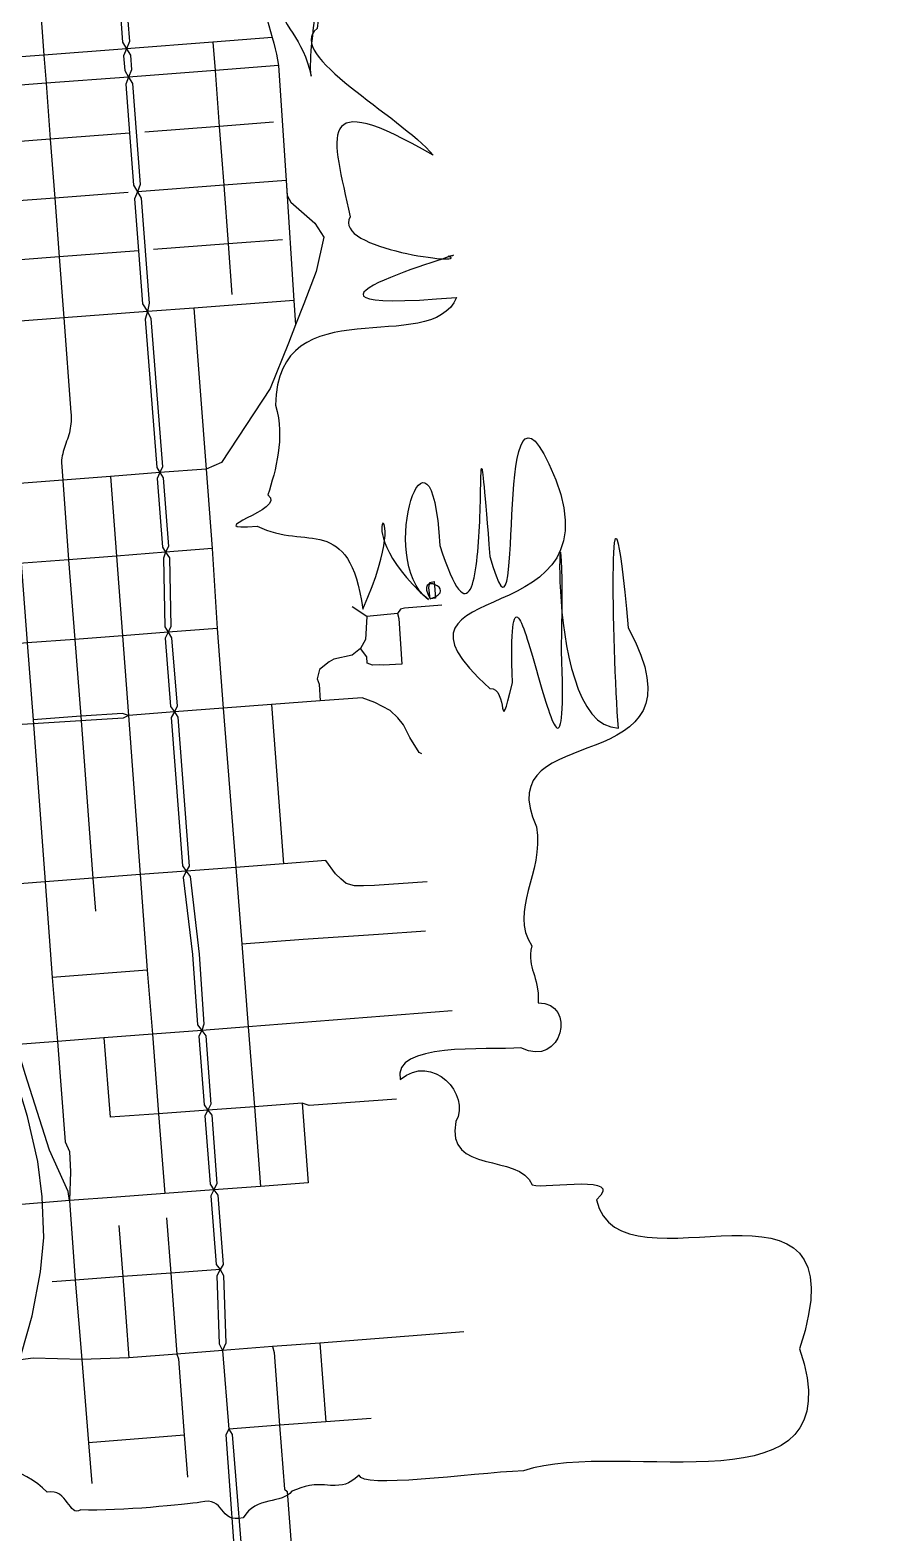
# Model space of a CAD drawing. Extents: x 0 to 264, y 89 to 356.
# Drawn here: x 205.67 to 233.04, y 171.61 to 220.78 of the extents above; entities that cross this region are included whole.
import ezdxf

# ---------------------------------------------------------------- set-up
doc = ezdxf.new("R2010")
doc.units = 0
doc.layers.get('0').update_dxf_attribs({"linetype": 'CONTINUOUS'})

msp = doc.modelspace()

# ---------------------------------------------------------------- linework, layer by layer
at = {"color": 4}
for points in [[(208.023133, 230.779506), (211.086787, 230.997785), (211.458308, 230.987879), (211.538783, 230.833538), (211.719583, 229.906395), (212.085589, 225.170354), (212.250954, 224.729381), (213.09652, 222.32276), (213.592613, 220.53572), (213.64553, 220.356024), (213.692935, 220.174123), (213.733724, 219.991119), (213.769002, 219.80591), (213.797665, 219.620702), (214.045713, 215.864722), (214.304784, 211.930147), (214.357701, 211.135296), (214.122881, 210.542189), (213.529774, 209.052803), (211.929046, 206.630764), (211.427438, 206.420201)], [(208.281103, 227.205424), (208.203933, 226.940841), (208.423315, 224.049167), (208.520329, 223.893724), (208.672464, 223.711824), (208.784912, 222.220234), (208.690103, 221.987621), (208.81909, 221.772647), (208.922716, 220.405633), (208.827909, 220.173022), (208.95579, 219.958048), (208.992171, 219.479591), (208.897361, 219.246981), (209.026345, 219.032006), (209.275494, 215.725815), (209.181787, 215.493202), (209.309671, 215.278231), (209.568742, 211.847467), (209.51803, 211.577369)], [(208.520329, 223.893724), (208.449774, 223.695285), (208.562222, 222.202595), (208.690103, 221.987621), (208.596397, 221.755008), (208.698922, 220.387994), (208.827909, 220.173022), (208.733099, 219.940409), (208.769478, 219.461952), (208.897361, 219.246981), (208.803655, 219.014367), (208.924923, 217.409228)], [(205.989149, 221.781466), (206.125851, 219.966867), (206.195303, 219.040826), (206.33421, 217.211893), (206.47973, 215.28705), (206.625252, 213.364411), (206.775183, 211.371217), (207.01, 208.268976), (207.014403, 208.195113), (207.015532, 208.12125), (207.015532, 208.047387), (207.01223, 207.973524), (207.005626, 207.89966), (206.997921, 207.826901), (206.986886, 207.754141), (206.97365, 207.681381), (206.957112, 207.608619), (206.938372, 207.538063), (206.917431, 207.466407), (206.894289, 207.396952), (206.868945, 207.3275), (206.841372, 207.261356), (206.817129, 207.195208), (206.793987, 207.12796), (206.774147, 207.059609), (206.755407, 206.991258), (206.73997, 206.921806), (206.726734, 206.85125), (206.715699, 206.781798), (206.705764, 206.710139), (206.700261, 206.639583), (206.743258, 206.055296)], [(211.652335, 220.387994), (208.827909, 220.173022)], [(213.592613, 220.53572), (211.652335, 220.387994)], [(211.652335, 220.387994), (211.721787, 219.461952), (211.860694, 217.631919), (212.006214, 215.70928), (212.150633, 213.785537), (212.275208, 212.135201)], [(206.125851, 219.966867), (203.443637, 219.762917)], [(208.827909, 220.173022), (206.125851, 219.966867)], [(211.721787, 219.461952), (208.897361, 219.246981)], [(213.797665, 219.620702), (211.721787, 219.461952)], [(206.195303, 219.040826), (203.514192, 218.836875)], [(208.897361, 219.246981), (206.195303, 219.040826)], [(208.924923, 217.409228), (206.33421, 217.211893), (203.651996, 217.006842), (201.376579, 216.833758), (198.864141, 216.641937)], [(208.924923, 217.409228), (209.052803, 215.70928), (209.181787, 215.493202), (209.086978, 215.261692), (209.214861, 213.561744)], [(213.635607, 217.767518), (211.860694, 217.631919), (209.421016, 217.44671)], [(214.045713, 215.864722), (212.006214, 215.70928), (209.181787, 215.493202)], [(214.045713, 215.864722), (214.077683, 215.375244), (214.205563, 215.153655), (214.991597, 214.463534), (215.283742, 214.002716), (215.034591, 212.885954), (214.632204, 211.829828), (214.357701, 211.135296)], [(208.880826, 215.471155), (206.47973, 215.288151), (203.797518, 215.083099), (201.522101, 214.910018), (200.402032, 214.824028), (200.179339, 214.758984)], [(213.926649, 213.920036), (212.150633, 213.785537), (209.712058, 213.599228)], [(209.214861, 213.561744), (206.625252, 213.364411), (203.943037, 213.16046), (201.917873, 213.005018)], [(209.214861, 213.561744), (209.346049, 211.830928), (209.51803, 211.577369), (209.619452, 211.343655), (210.001996, 206.487449), (209.918213, 206.30224)], [(214.304784, 211.930147), (211.028359, 211.688717)], [(211.028359, 211.688717), (209.51803, 211.577369), (206.775183, 211.371217), (203.763341, 211.144115)], [(209.51803, 211.577369), (209.437551, 211.326016), (209.820095, 206.474218), (209.918213, 206.30224), (210.021839, 206.13026), (210.199331, 203.884609), (210.101214, 203.700504)], [(211.028359, 211.688717), (211.427438, 206.420201), (211.624774, 203.820669), (211.794547, 201.204601), (211.989678, 198.59625), (212.404192, 193.386162), (212.594912, 190.889159), (212.802171, 188.169463), (213.008326, 185.556703), (213.213377, 182.947248)], [(211.427438, 206.420201), (209.918213, 206.30224), (208.302047, 206.176564), (206.743213, 206.055296), (205.186579, 205.934028), (204.04777, 205.845833), (202.93652, 205.758742), (202.038037, 205.689287), (200.457153, 205.571327), (198.885088, 205.455574), (197.330658, 205.339817), (195.766312, 205.224064), (194.203063, 205.105), (191.079879, 204.866875), (189.522145, 204.748915), (187.964408, 204.630954), (186.398958, 204.511893), (184.84894, 204.381806), (184.36277, 204.341016)], [(206.743213, 206.055296), (206.935033, 203.450252), (207.13678, 200.848516), (207.329704, 198.339383), (207.723272, 193.030077), (207.811466, 191.959619)], [(208.302047, 206.176564), (208.494974, 203.573724), (208.696718, 200.967577), (208.894053, 198.361433), (209.277701, 193.149141), (209.507006, 190.029262), (209.675676, 187.930234), (209.876319, 185.322986), (210.076963, 182.717942)], [(209.918213, 206.30224), (209.832222, 206.11152), (210.008611, 203.86697), (210.101214, 203.700504), (210.233506, 203.510885), (210.276502, 201.269645), (210.188308, 201.081129)], [(205.186579, 205.934028), (205.579046, 200.729452), (205.773074, 198.211502), (206.166641, 192.912119), (206.399254, 189.782317), (206.573436, 187.694313), (206.817076, 184.405764), (206.957083, 184.091572), (206.990157, 183.42901), (206.960391, 182.483125), (207.152215, 179.883593), (207.363881, 177.284064), (207.585468, 174.56106), (207.693506, 173.227119)], [(211.624774, 203.820669), (210.101214, 203.700504), (208.494974, 203.573724), (206.935033, 203.450252), (204.268256, 203.252917), (203.248506, 203.177953), (202.227657, 203.102986), (200.640157, 202.981718), (199.080216, 202.862657), (197.520278, 202.743593), (195.957032, 202.623428), (194.39599, 202.504367), (191.281623, 202.266242)], [(210.101214, 203.700504), (210.040581, 203.502065), (210.082474, 201.259722), (210.188308, 201.081129)], [(219.143351, 201.967482), (217.917449, 201.868264), (217.791769, 201.831883), (217.68704, 201.695183), (216.692647, 201.598169), (216.63973, 200.845208), (216.485391, 200.547551), (216.203169, 200.332577), (215.610062, 200.204697), (215.452412, 200.108786), (215.137117, 199.86625), (215.061049, 199.558673), (215.123889, 199.384488), (215.164678, 198.835478)], [(216.692647, 201.598169), (216.204269, 201.913465)], [(217.68704, 201.695183), (217.733341, 201.52651), (217.829254, 200.034923), (217.22402, 199.998542), (217.113776, 200.017281), (216.869035, 200.001844), (216.700365, 200.066887), (216.682726, 200.278554), (216.485391, 200.547546)], [(211.794547, 201.204601), (210.188308, 201.081129), (208.696718, 200.967577), (207.13678, 200.848516), (205.579046, 200.729452), (204.973812, 200.683151)], [(210.188308, 201.081129), (210.092394, 200.890409), (210.27099, 198.654678), (210.394463, 198.476085), (210.505808, 198.301901), (210.876224, 193.432467), (210.783619, 193.26269)], [(210.188308, 201.081129), (210.301857, 200.902536), (210.487065, 198.665702), (210.394463, 198.476085)], [(216.535, 198.939105), (215.164678, 198.835478), (213.57277, 198.716415), (211.989678, 198.59625), (210.394463, 198.476085), (208.894053, 198.361433), (208.701129, 198.419861), (207.329704, 198.339383), (205.773074, 198.211502)], [(213.57277, 198.716415), (213.964131, 193.505226)], [(218.484097, 197.099149), (218.400311, 197.147657), (218.097145, 197.636034), (217.889887, 198.046137), (217.704678, 198.277647), (217.451119, 198.517978), (216.94841, 198.778151), (216.535, 198.939105)], [(208.894053, 198.361433), (208.719869, 198.269931), (202.62784, 197.885183), (201.032621, 197.762814), (199.478194, 197.644853), (197.912742, 197.524689), (196.353907, 197.405625), (194.792865, 197.286564), (193.232924, 197.1675), (191.679601, 197.048439), (190.115252, 196.928272), (188.550903, 196.80921), (186.986553, 196.690147), (185.432127, 196.572189), (183.879905, 196.456433)], [(210.394463, 198.476085), (210.291937, 198.286466), (210.653534, 193.434671), (210.783619, 193.26269), (210.907091, 193.084097), (211.198133, 190.552917), (211.36019, 188.255453), (211.291839, 188.053706)], [(215.348783, 193.609956), (213.964131, 193.505226), (212.404192, 193.386162), (210.783619, 193.26269), (209.277701, 193.149141), (207.723272, 193.030077), (206.166641, 192.912119), (204.616623, 192.794159), (203.0192, 192.672891), (201.429496, 192.551623), (200.571806, 192.486579), (199.789079, 193.482076)], [(210.783619, 193.26269), (210.679992, 193.058742), (210.986466, 190.533074), (211.149627, 188.240018), (211.291839, 188.053706), (211.416415, 187.880625), (211.587292, 185.637178), (211.489174, 185.443151)], [(218.665998, 192.919835), (216.934079, 192.791952), (216.573585, 192.779817), (216.289159, 192.787521), (216.016857, 192.863589), (215.833853, 193.011315), (215.660772, 193.177781), (215.348783, 193.609934)], [(212.594912, 190.889159), (214.602438, 191.042397), (217.071883, 191.203351), (218.607569, 191.309185)], [(197.038516, 162.785998), (199.848611, 166.25204), (201.436111, 168.745738), (202.19348, 170.193231), (202.645478, 171.157855), (202.96849, 171.847978), (203.755625, 173.681319), (204.853644, 176.152968), (205.392734, 177.478092), (205.74, 178.718326), (206.017811, 180.151484), (206.124748, 181.273758), (206.066319, 182.60329), (205.929617, 183.76856), (205.592274, 185.238099), (204.935226, 187.398863), (204.731276, 188.661147), (204.516301, 190.506615)], [(206.960391, 182.483125), (206.919601, 182.78519), (206.305548, 184.132361), (205.514002, 186.633776), (205.124843, 187.955592), (204.516301, 190.506615)], [(209.507006, 190.029262), (206.399254, 189.782317)], [(219.479591, 188.694218), (212.802171, 188.169463), (211.291839, 188.053706), (209.675676, 187.930234), (208.081561, 187.808966), (206.573436, 187.694313), (204.992551, 187.574149), (203.405051, 187.452883)], [(211.291839, 188.053706), (211.193724, 187.867397), (211.364601, 185.615131), (211.489174, 185.443151), (211.61375, 185.277785), (211.783524, 183.040954), (211.687613, 182.835903)], [(208.081561, 187.808966), (208.289923, 185.213845)], [(217.653966, 185.809159), (214.798673, 185.595285), (214.568264, 185.67356), (213.008326, 185.556703), (211.489174, 185.443151), (209.876319, 185.322986), (208.289923, 185.213845)], [(211.489174, 185.443151), (211.39106, 185.257942), (211.560833, 183.021111), (211.687613, 182.835903)], [(214.568264, 185.67356), (214.773315, 183.061901)], [(214.773315, 183.061901), (213.213377, 182.947248), (211.687613, 182.835903), (210.076963, 182.717942), (208.499383, 182.601085), (206.960391, 182.483125), (205.389426, 182.36296), (203.799722, 182.241692), (202.216631, 182.120424), (200.654488, 182.00026), (199.102266, 181.882299), (197.542325, 181.763238), (194.410322, 181.525113), (194.21409, 181.288092), (193.799576, 181.217536), (191.932058, 181.09296), (191.23973, 181.281476), (189.707353, 181.164619), (188.171667, 181.04776)], [(211.687613, 182.835903), (211.589496, 182.646286), (211.760373, 180.395121), (211.884949, 180.228655), (212.001806, 180.034627), (212.077873, 177.815435), (211.96322, 177.580617)], [(211.687613, 182.835903), (211.812186, 182.666129), (211.984167, 180.391813), (211.884949, 180.228655)], [(208.574349, 181.668428), (208.708845, 179.997145), (208.906181, 177.339185)], [(210.133187, 181.918681), (210.277603, 180.111798), (210.473838, 177.463758), (210.524547, 177.302803), (210.714167, 174.81572), (210.82, 173.436579)], [(211.884949, 180.228655), (210.277603, 180.111798), (208.708845, 179.997145), (207.152215, 179.883593), (206.391535, 179.827369)], [(211.884949, 180.228655), (211.784627, 180.025808), (211.855183, 177.795592), (211.96322, 177.580617), (212.171579, 175.009748), (212.281824, 174.835563), (212.708465, 169.557127), (212.626883, 169.192222)], [(219.864339, 178.186952), (215.144835, 177.824254), (213.605841, 177.706294), (211.96322, 177.580617), (210.473838, 177.463758), (208.906181, 177.339185), (207.363881, 177.284064), (205.77197, 177.330365), (204.94625, 177.220121), (204.21534, 177.086728), (202.667526, 176.86955), (199.489218, 176.642449), (197.92928, 176.523385), (196.295478, 176.398812), (188.580669, 175.810113)], [(213.605841, 177.706294), (213.651042, 177.512266), (213.832942, 175.134324), (213.992796, 173.040808)], [(215.144835, 177.824254), (215.347683, 175.247873)], [(216.823838, 175.359218), (215.347683, 175.247873), (213.832942, 175.134324), (212.171579, 175.009748)], [(210.714167, 174.81572), (207.585468, 174.56106)], [(212.171579, 175.009748), (212.075669, 174.820131), (212.453801, 169.548308), (212.626883, 169.192222), (212.762482, 168.760069), (212.846268, 167.267379), (212.700746, 166.97303)], [(213.992796, 173.040808), (214.076579, 172.968048), (214.427153, 168.375322)]]:
    msp.add_lwpolyline(points, dxfattribs=at)
at = {"color": 3}
msp.add_lwpolyline([(218.759704, 202.179149), (218.718915, 202.545157), (218.749784, 202.706111), (218.887588, 202.740285), (218.932785, 202.19348), (218.759704, 202.179143)], dxfattribs=at)
for points in [[(217.680963, 227.059679), (222.261946, 230.622481), (223.565037, 218.952445), (219.56531, 223.100928)], [(214.866762, 219.270495), (214.723926, 220.370284), (215.495807, 224.032403), (215.057931, 220.834306)], [(213.658103, 221.980334), (213.920725, 220.844674), (214.603674, 220.569014), (214.866762, 219.270495)], [(215.057931, 220.834306), (213.968412, 219.979404), (217.77395, 217.987474), (218.859159, 216.685997)], [(218.859159, 216.685997), (214.928382, 218.969119), (215.552206, 217.370937), (216.146016, 214.671718)], [(216.146016, 214.671718), (215.51878, 213.605404), (220.163046, 213.072035), (219.350215, 213.38111)], [(219.350215, 213.38111), (220.840244, 213.742767), (212.186591, 211.398691), (219.622037, 212.035808)], [(219.622037, 212.035808), (218.796591, 210.041975), (213.74794, 212.435649), (213.704187, 208.506926)], [(219.073044, 203.920979), (221.067946, 197.751082), (220.014456, 212.310528), (220.711979, 203.563674)], [(220.711979, 203.563674), (221.931394, 199.200316), (220.76758, 210.564205), (222.640398, 206.587985)], [(223.05275, 200.475012), (223.238571, 208.992975), (222.152653, 197.974718), (224.915928, 197.947729)], [(213.704187, 208.506926), (214.018557, 207.411803), (213.70032, 206.397092), (213.452781, 205.572165)], [(218.701722, 202.146916), (216.94589, 203.454841), (218.801685, 208.898752), (219.073044, 203.920979)], [(224.915928, 197.947729), (224.717576, 200.452191), (224.564011, 208.405019), (225.238618, 201.220694)], [(222.640398, 206.587985), (225.412255, 200.735497), (216.360451, 203.133692), (220.709287, 199.243185)], [(221.449869, 199.429043), (221.208281, 206.728867), (223.376575, 192.449444), (223.05275, 200.475012)], [(216.556957, 201.83455), (218.469368, 206.16788), (215.63915, 204.85818), (218.701722, 202.146916)], [(213.452781, 205.572165), (214.121893, 205.094112), (211.092155, 204.385678), (213.102452, 204.554619)], [(213.102452, 204.554619), (214.716625, 203.733033), (216.105009, 205.023147), (216.556957, 201.83455)], [(218.761643, 202.176465), (219.756911, 202.473408), (218.19305, 203.108408), (218.761643, 202.17647)], [(225.238618, 201.220694), (228.055308, 196.021587), (220.547359, 198.372902), (222.240924, 194.710338)], [(220.709287, 199.243185), (221.337228, 199.313154), (220.953384, 197.391985), (221.449869, 199.429043)], [(222.240924, 194.710338), (222.482768, 193.17407), (221.329284, 191.997155), (222.078931, 190.816535)], [(222.078931, 190.816535), (221.925052, 190.023646), (222.320643, 189.899076), (222.294935, 188.957184)], [(222.294935, 188.957184), (223.562579, 188.97344), (223.096322, 186.801162), (221.729086, 187.478345)], [(221.729086, 187.478345), (220.585115, 187.414273), (217.504306, 187.661697), (217.781513, 186.447952)], [(217.781513, 186.447952), (218.831027, 187.335832), (220.108901, 185.957427), (219.595167, 185.069906)], [(219.595167, 185.069906), (219.264806, 183.315325), (221.661654, 184.066572), (222.100137, 182.99651)], [(224.200889, 182.513865), (224.942778, 179.17429), (233.044323, 184.353652), (230.84188, 177.634623)], [(222.100137, 182.99651), (222.590905, 182.863527), (225.155464, 183.379471), (224.200889, 182.513865)], [(230.84188, 177.634623), (232.713115, 172.098626), (225.096697, 174.741597), (221.814463, 173.648223)], [(206.231338, 172.945792), (205.471863, 173.711266), (204.150259, 174.097428), (203.19137, 173.935644)], [(221.814463, 173.648223), (219.983025, 173.555536), (216.494284, 173.043356), (216.438788, 173.502467)], [(215.501686, 173.163574), (214.939646, 173.237663), (214.653684, 173.149068), (214.22938, 172.97378)], [(216.438788, 173.502467), (216.074354, 173.181888), (215.921621, 173.160586), (215.501686, 173.163574)], [(207.327794, 172.365139), (206.941364, 172.109415), (206.908964, 173.080022), (206.231338, 172.945792)], [(211.244657, 172.614359), (210.775866, 172.55328), (208.665671, 172.317743), (207.327794, 172.365139)], [(212.646889, 172.10784), (211.822434, 171.902955), (212.063491, 172.840802), (211.244657, 172.614359)], [(214.22938, 172.97378), (213.940754, 172.55446), (213.040237, 172.820776), (212.646889, 172.10784)]]:
    msp.add_open_spline(points, degree=3, dxfattribs=at)

doc.saveas('drawing.dxf')
